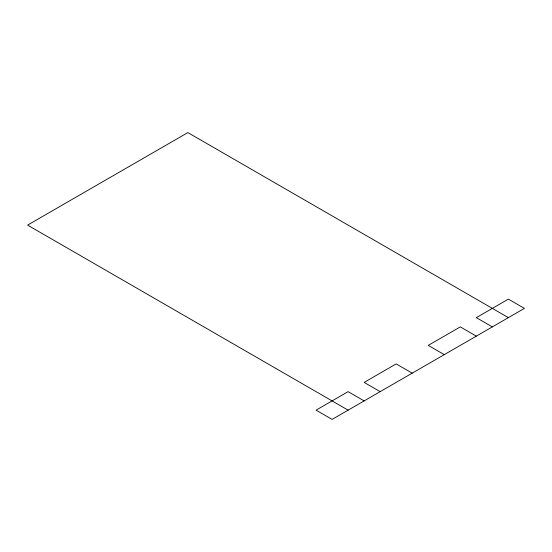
<?xml version="1.0" encoding="UTF-8"?>
<svg xmlns="http://www.w3.org/2000/svg" width="552" height="552" viewBox="0 0 552 552"><rect width="100%" height="100%" fill="white"/><g stroke="black" fill="none" stroke-linecap="round" stroke-linejoin="round"><path stroke-width="0.83" d="M508.371 317.635L187.859 132.59L27.6 225.112L348.119 410.157M492.349 326.887L476.321 317.635L508.371 299.129L524.4 308.382L332.09 419.41L316.061 410.157L348.119 391.658L364.141 400.911M476.321 336.14L460.299 326.887L428.248 345.393L444.27 354.646M412.22 373.152L396.191 363.899L364.141 382.405L380.169 391.658"/></g></svg>
